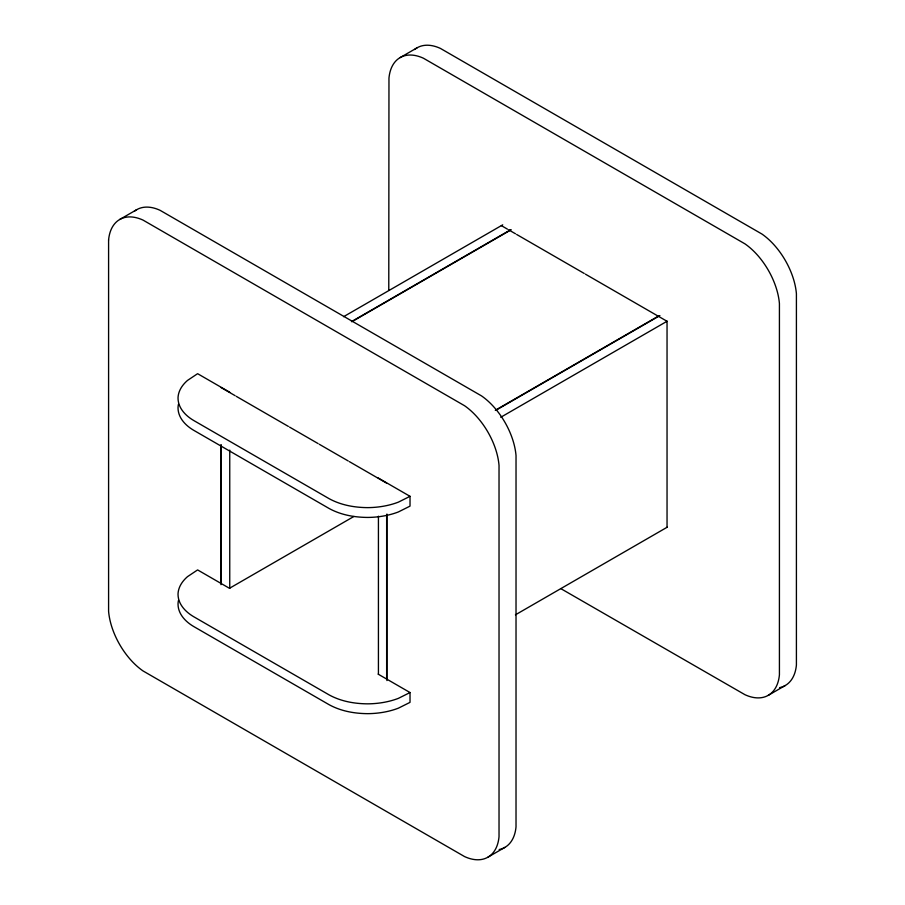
<?xml version="1.0" encoding="UTF-8"?>
<svg xmlns="http://www.w3.org/2000/svg" width="905" height="905" viewBox="0 0 905 905"><rect width="100%" height="100%" fill="white"/><g stroke="black" fill="none" stroke-linecap="round" stroke-linejoin="round"><path stroke-width="1.36" d="M119.72 219.485L136.712 209.677M400.101 57.615L417.103 47.807M343.617 316.682L502.716 224.836M351.468 321.648L510.454 229.859M352.113 321.592L511.212 229.734M495.295 410.293L659.145 315.698M495.906 410.259L659.892 315.585M500.737 417.284L667.166 321.196M353.889 516.472L229.463 588.307L197.607 569.912L187.539 576.632A56.551 32.648 0 0 0 178.025 594.234C178.036 604.133 185.48 611.859 193.523 616.61L329.137 694.904C340.959 701.375 354.511 703.785 367.882 703.841A56.551 32.648 0 0 0 398.381 698.355L410.022 692.54L410.022 702.359L398.381 708.174A56.551 32.648 0 0 1 367.882 713.66C354.511 713.592 340.959 711.183 329.137 704.712L193.523 626.418C185.48 621.667 178.036 613.952 178.025 604.042A56.551 32.648 0 0 1 178.489 600.366M178.489 404.15A56.551 32.648 0 0 0 178.025 407.827C178.036 417.725 185.48 425.452 193.523 430.192L329.137 508.497C340.959 514.968 354.511 517.377 367.882 517.434A56.551 32.648 0 0 0 398.381 511.947L410.022 506.133L410.022 496.325L398.381 502.139A56.551 32.648 0 0 1 367.882 507.626C354.511 507.569 340.959 505.148 329.137 498.678L193.523 420.384C185.48 415.644 178.036 407.917 178.025 398.019A56.551 32.648 0 0 1 187.539 380.405L197.607 373.686L229.746 392.238M515.42 614.834L667.166 527.219M487.897 857.193L504.9 847.385M768.288 695.323L785.28 685.515M501.359 225.628L507.422 229.123M508.474 229.734L515.477 233.773M516.642 234.452L584.2 273.446M585.388 274.136L667.042 321.275L667.042 527.31M378.154 477.931L410.022 496.325M220.967 387.498L235.096 395.655M236.262 396.333L288.356 426.413M289.543 427.092L318.074 443.563M319.261 444.253L348.221 460.973M349.364 461.629L386.65 483.157M561.032 588.748L744.973 694.712A54.074 31.223 60 0 0 759.397 697.868A55.103 31.822 60 0 0 774.94 688.886A54.074 31.223 60 0 0 779.42 674.836L779.42 303.526A54.074 31.223 60 0 0 774.94 284.294A55.103 31.822 60 0 0 759.397 257.359A54.074 31.223 60 0 0 744.973 243.864L423.416 58.214A54.074 31.223 60 0 0 409.003 55.058A55.103 31.822 60 0 0 393.449 64.04A54.074 31.223 60 0 0 388.969 78.102L388.777 290.392M378.154 674.146L410.022 692.54M386.921 514.04L386.921 680.56M386.65 515.352L386.65 679.067M378.426 516.189L378.426 674.236M229.746 450.102L229.746 588.397M221.239 445.192L221.239 583.487M220.967 444.66L220.967 584.675M414.603 49.526A55.103 31.822 60 0 1 425.995 45.25A54.074 31.223 60 0 1 440.407 48.406L761.965 234.056A54.074 31.223 60 0 1 776.388 247.551A55.103 31.822 60 0 1 791.932 274.486A54.074 31.223 60 0 1 796.411 293.706L796.411 665.017A54.074 31.223 60 0 1 791.932 679.078A55.103 31.822 60 0 1 779.567 687.653M134.223 211.408A55.103 31.822 60 0 1 145.603 207.132A54.074 31.223 60 0 1 160.027 210.288L481.584 395.938A54.074 31.223 60 0 1 495.997 409.422A55.103 31.822 60 0 1 511.551 436.357A54.074 31.223 60 0 1 516.031 455.588L516.02 826.899A54.074 31.223 60 0 1 511.551 840.96A55.103 31.822 60 0 1 499.175 849.535M108.589 239.983L108.589 611.294A54.074 31.223 60 0 0 113.068 630.514A55.103 31.822 60 0 0 128.612 657.449A54.074 31.223 60 0 0 143.035 670.944L464.593 856.594A54.074 31.223 60 0 0 479.005 859.75A55.103 31.822 60 0 0 494.56 850.768A54.074 31.223 60 0 0 499.028 836.706L499.028 465.396A54.074 31.223 60 0 0 494.56 446.176A55.103 31.822 60 0 0 479.005 419.241A54.074 31.223 60 0 0 464.593 405.745L143.035 220.096A54.074 31.223 60 0 0 128.612 216.94A55.103 31.822 60 0 0 113.068 225.922A54.074 31.223 60 0 0 108.589 239.983"/></g></svg>
